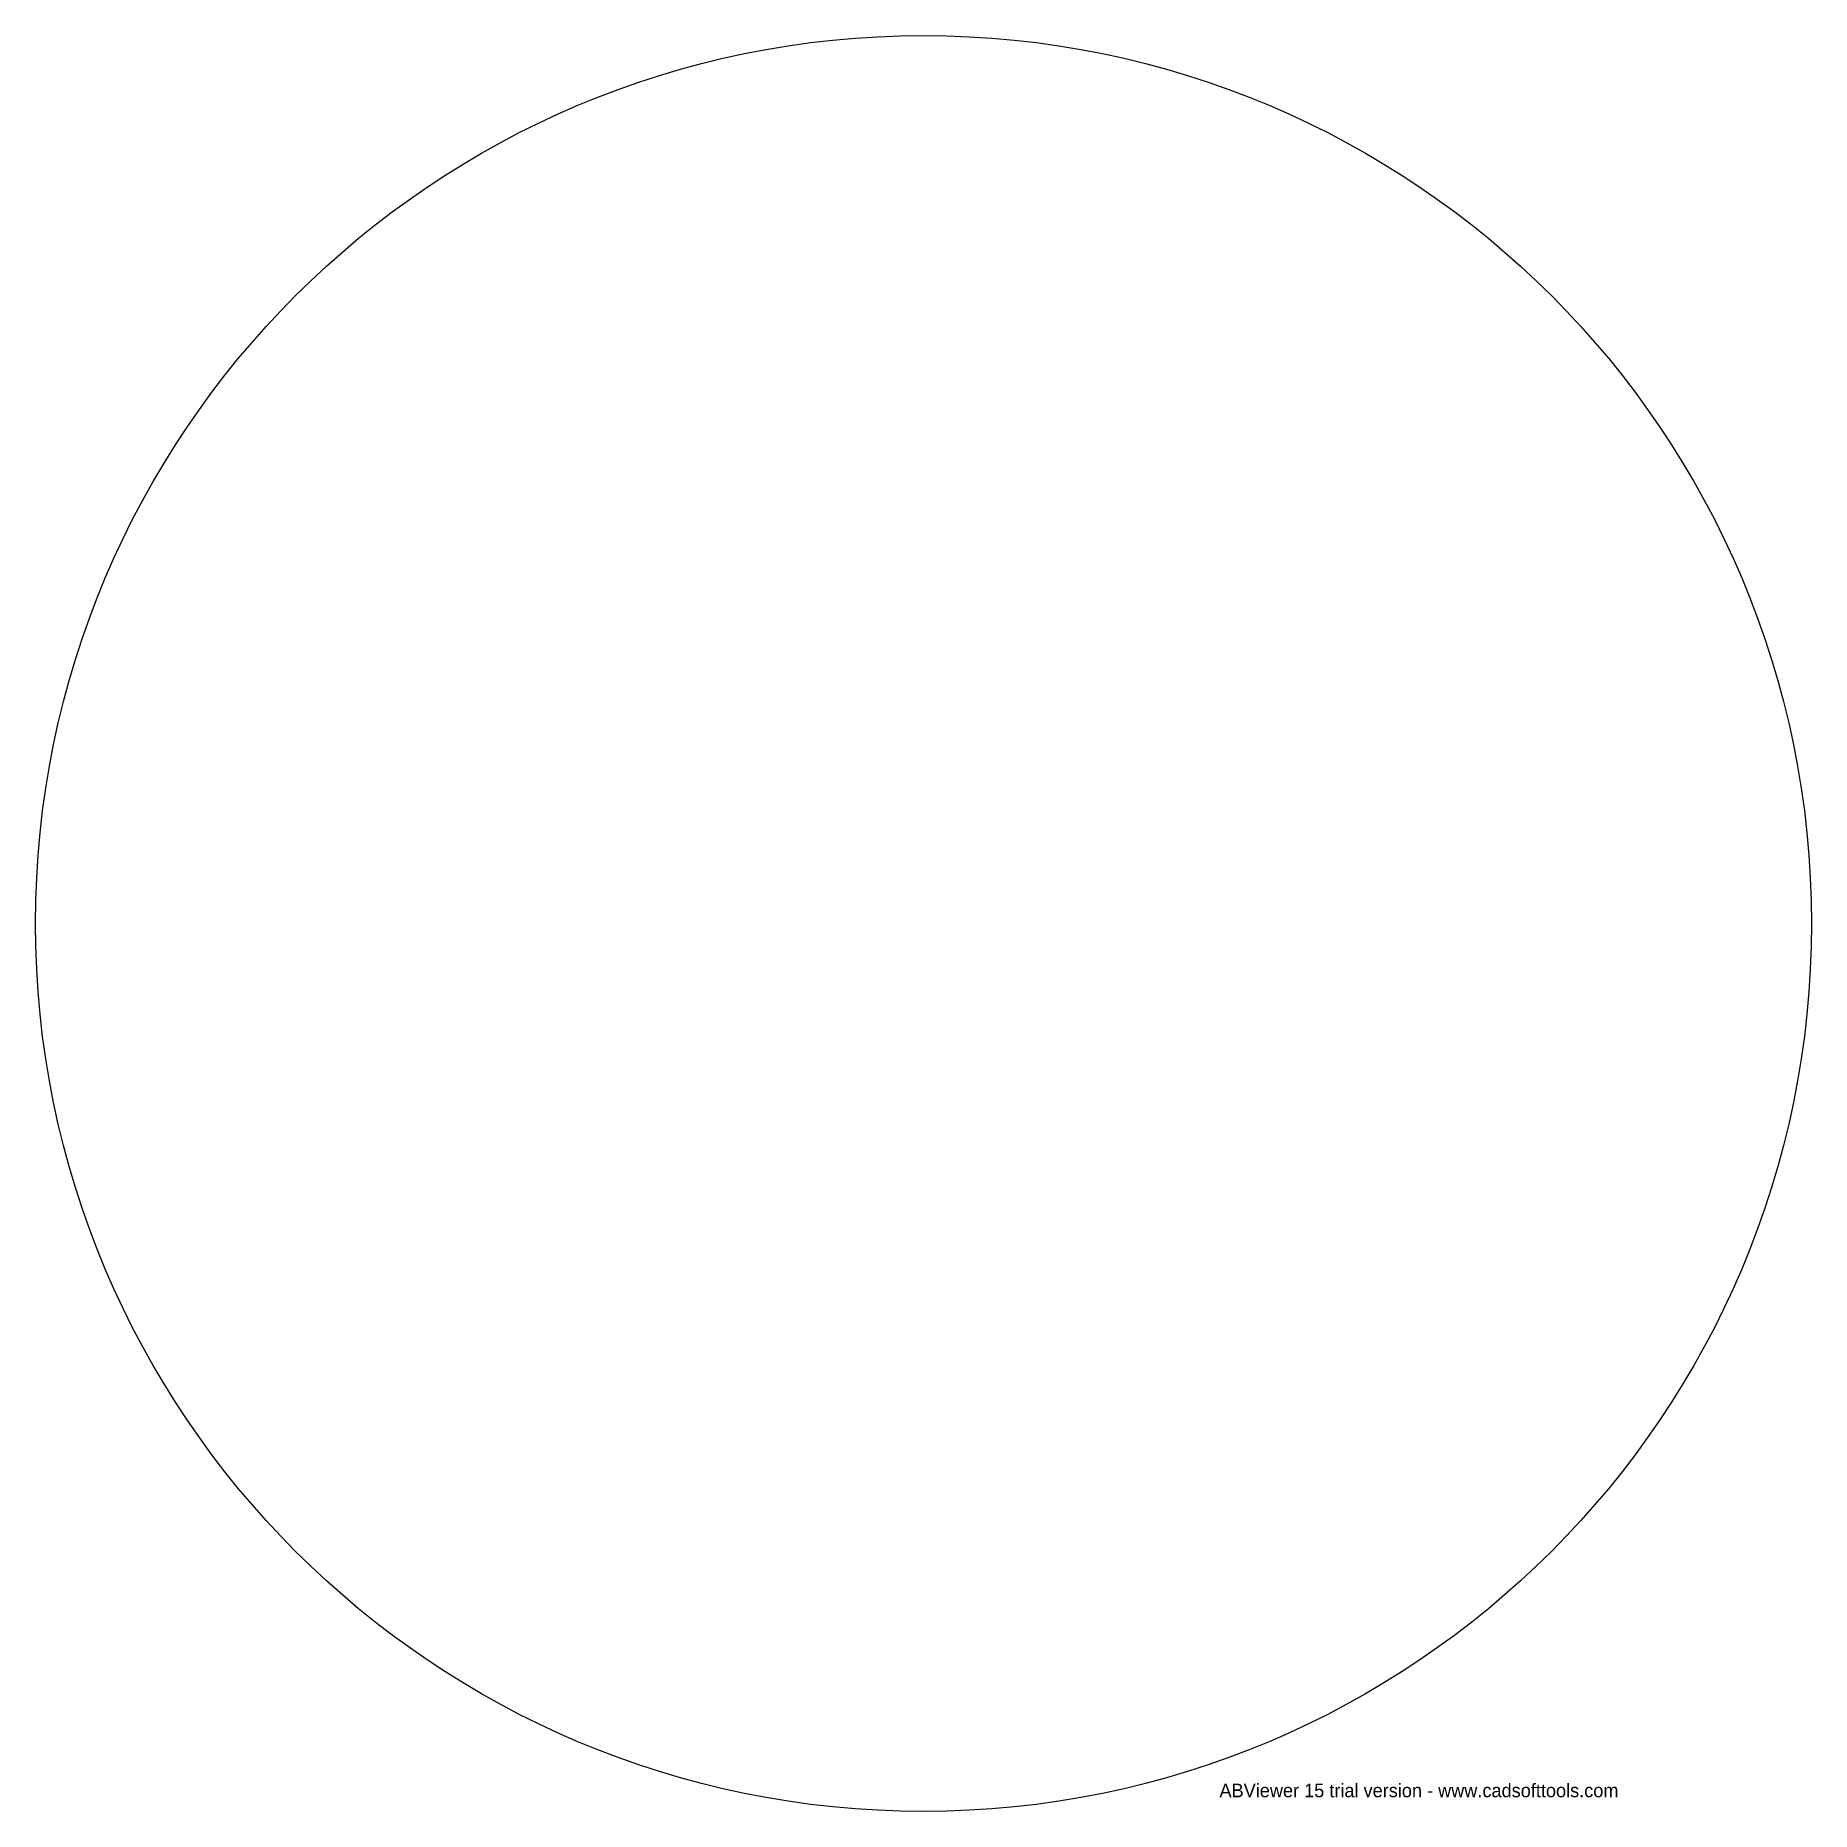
# Model space of a CAD drawing. Header units: millimetres. Extents: x 4070 to 4996, y 2730 to 3656.
import ezdxf

# ---------------------------------------------------------------- set-up
doc = ezdxf.new("R2010")
doc.units = ezdxf.units.MM
doc.header["$MEASUREMENT"] = 0
doc.layers.get('0').update_dxf_attribs({"linetype": 'CONTINUOUS'})

# ---------------------------------------------------------------- blocks, each defined once
blk = doc.blocks.new('ABViewer')
at = {"color": 1, "insert": (0, 0), "char_height": 0.05, "attachment_point": 1}
blk.add_mtext('ABViewer 15 trial version - www.cadsofttools.com', dxfattribs=at)

msp = doc.modelspace()

# ---------------------------------------------------------------- linework, layer by layer
msp.add_arc((4533, 3193), 463, 0, 360)

# ---------------------------------------------------------------- block references
at = {"xscale": 141.374045801527, "yscale": 141.374045801527}
msp.add_blockref('ABViewer', (4687.33, 2744.49), dxfattribs=at)

doc.saveas('drawing.dxf')
